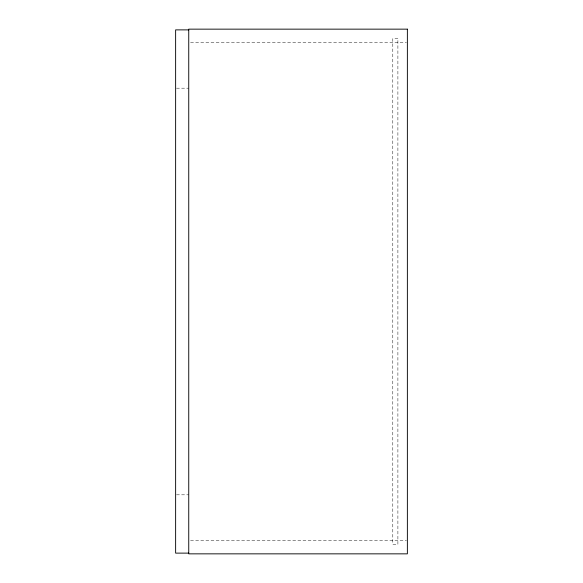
<?xml version="1.0" encoding="UTF-8"?>
<svg xmlns="http://www.w3.org/2000/svg" width="583" height="583" viewBox="0 0 583 583"><rect width="100%" height="100%" fill="white"/><g stroke="black" fill="none" stroke-linecap="round" stroke-linejoin="round"><path stroke-width="0.44" stroke-dasharray="2.92 2.19" d="M190.568 42.267L406.46 42.267M176.503 88.179L188.746 88.179M176.503 494.821L188.746 494.821M190.568 540.732L406.46 540.732M397.897 38.624L392.796 38.624L392.796 544.376L397.897 544.376L397.897 38.624"/><path stroke-width="0.87" d="M188.746 29.879L175.629 29.879L175.629 553.121L188.746 553.121M407.371 29.15L188.746 29.15L188.746 553.85L407.371 553.85L407.371 29.15"/></g></svg>
